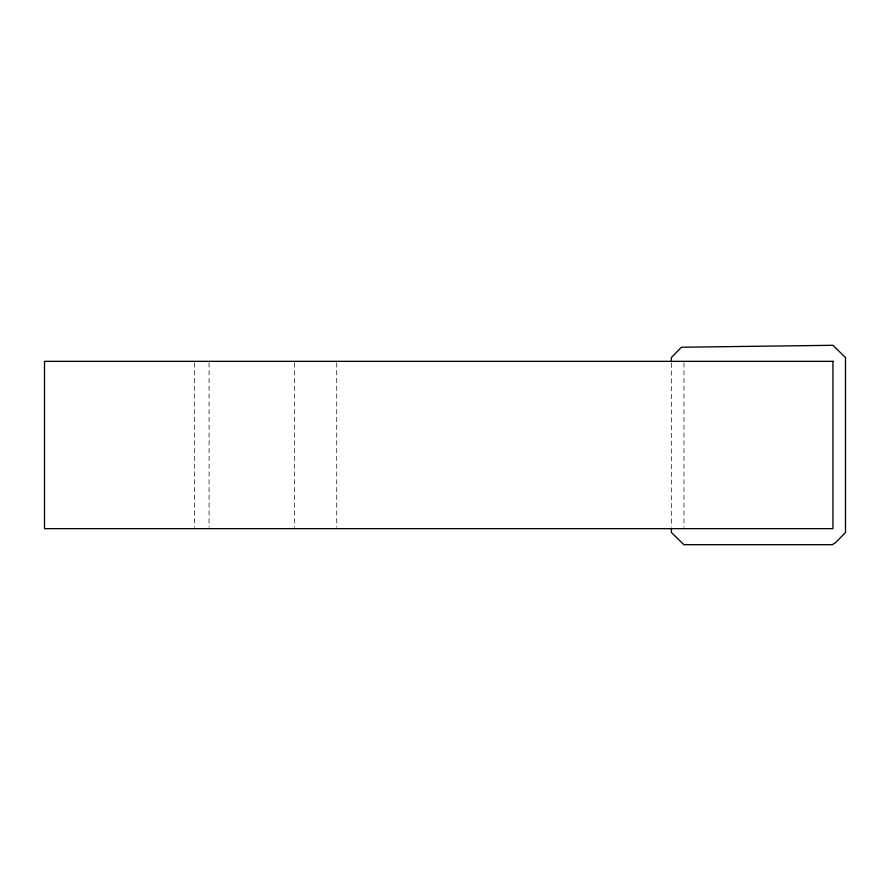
<?xml version="1.0" encoding="UTF-8"?>
<svg xmlns="http://www.w3.org/2000/svg" width="890" height="890" viewBox="0 0 890 890"><rect width="100%" height="100%" fill="white"/><g stroke="black" fill="none" stroke-linecap="round" stroke-linejoin="round"><path stroke-width="0.67" stroke-dasharray="4.45 3.34" d="M683.954 362.72L683.954 527.28M671.383 363.098L671.383 526.891M336.732 362.72L336.732 527.28M294.534 362.72L294.534 527.28M209.083 362.72L209.083 527.28M194.398 362.72L194.398 527.28"/><path stroke-width="1.33" d="M671.383 361.707L671.383 357.546L681.417 347.245L832.94 345.298L845.5 357.546L845.5 532.465L835.476 542.755L832.194 544.702L683.954 544.702L671.383 532.454L671.383 528.282M832.94 361.34L44.5 361.34L44.5 528.66L832.94 528.66L832.94 361.34"/></g></svg>
